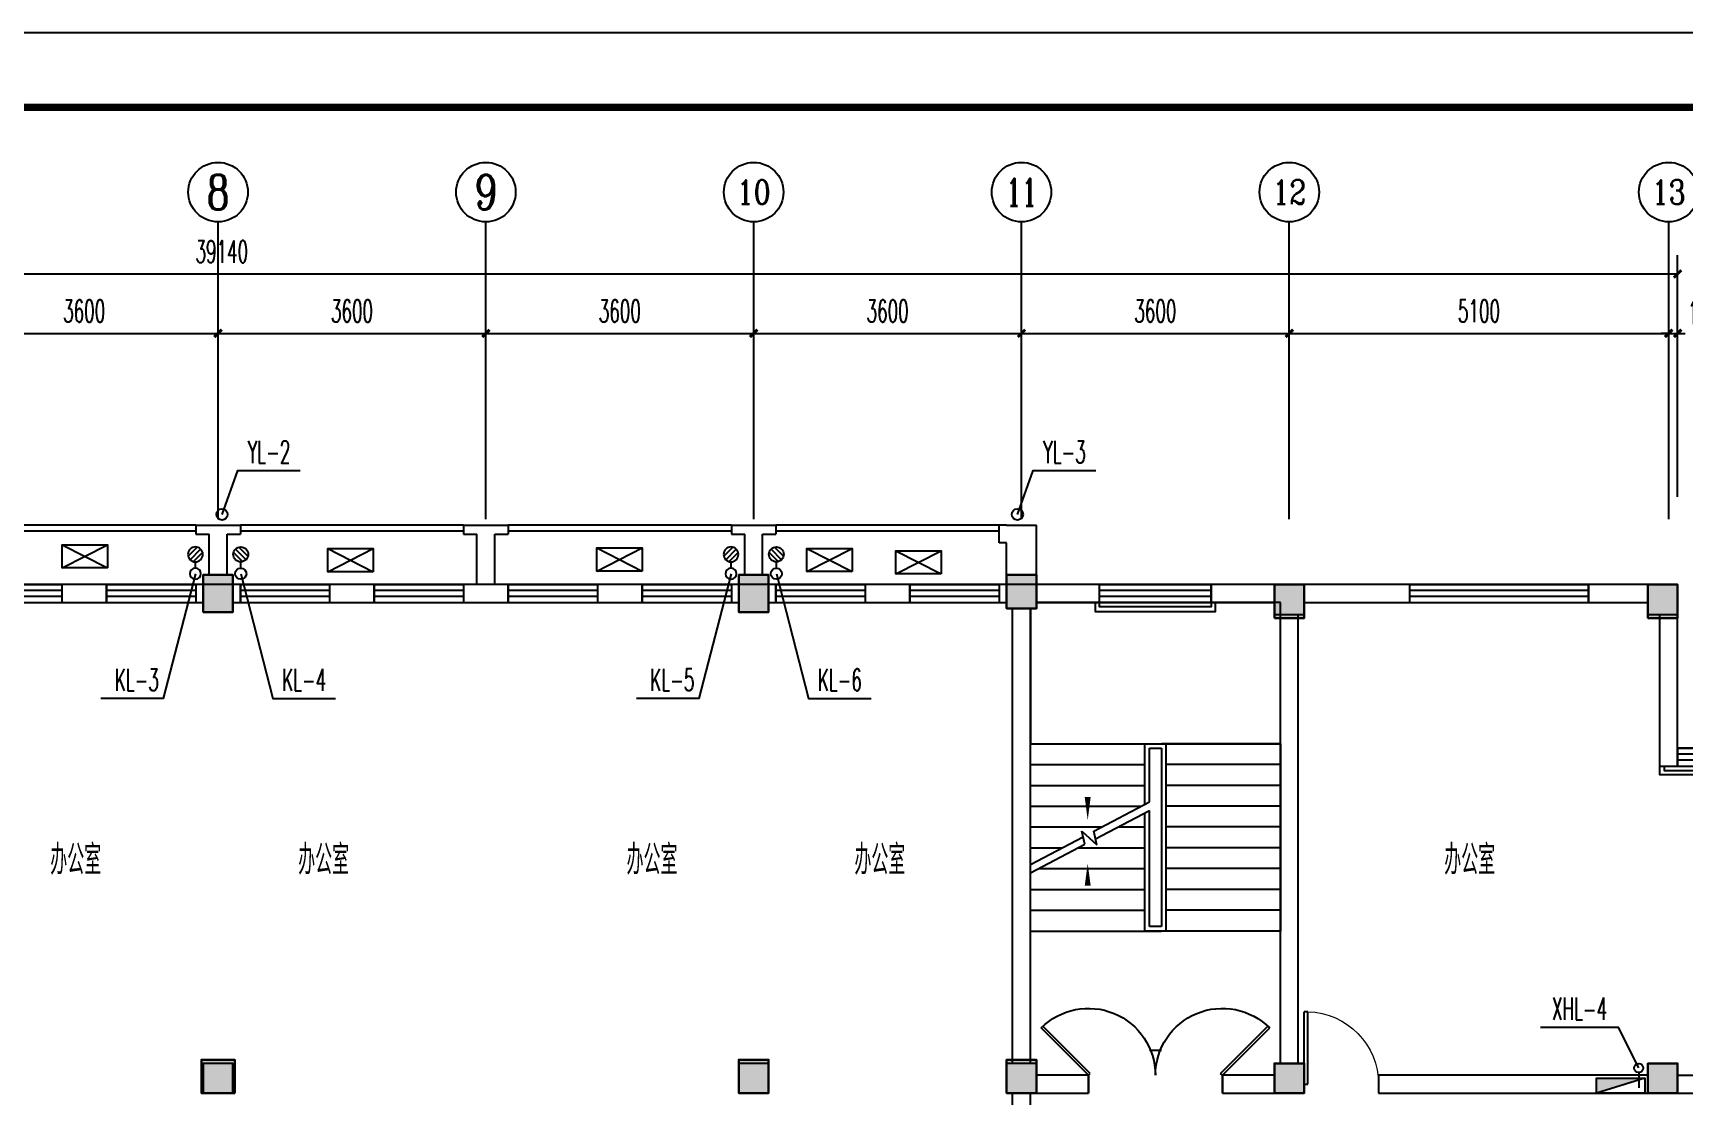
# Model space of a CAD drawing. Header units: inches. Extents: x -1293886 to -986005, y -15154 to 203628.
# Drawn here: x -1207239 to -1185059, y 12560 to 26846 of the extents above; entities that cross this region are included whole.
import ezdxf
from ezdxf.enums import TextEntityAlignment as Align

# ---------------------------------------------------------------- set-up
doc = ezdxf.new("R2010")
doc.units = ezdxf.units.IN
doc.header["$LTSCALE"] = 100
doc.header["$MEASUREMENT"] = 0
doc.linetypes.add('W_P', pattern=[7, 6, -1])
doc.layers.get('0').update_dxf_attribs({"color": 252})
for name, color, linetype in [('AXIS_TEXT', 7, 'Continuous'), ('PUB_HATCH', 8, 'Continuous'), ('TK', 142, 'Continuous'), ('WP_F', 1, 'Continuous'), ('WP_F_LGBH', 4, 'Continuous'), ('WP_F_PJ', 7, 'Continuous'), ('WP_Y', 6, 'W_P'), ('WP_Y_LGBH', 4, 'Continuous'), ('WP_Y_PJ', 7, 'Continuous'), ('WZ', 6, 'Continuous')]:
    doc.layers.add(name, color=color, linetype=linetype)
doc.layers.add('COLU', color=2, linetype='Continuous', lineweight=30)
doc.layers.add('COLU-HATCH', color=7, linetype='Continuous', lineweight=25, true_color=0x5b5b5b)
doc.styles.add('_TCH_AXIS', font='COMPLEX', dxfattribs={"bigfont": 'GBCBIG'})
doc.styles.add('COMPLEX', font='COMPLEX')
doc.styles.add('DIM_FONT', font='bzxw.shx', dxfattribs={"width": 0.55, "bigfont": 'bzhz.shx'})
doc.styles.add('DXF', font='bzxw.shx', dxfattribs={"width": 0.7, "bigfont": 'bzhz.shx'})
doc.styles.add('HZ', font='SIMPLEX.SHX', dxfattribs={"width": 0.55, "bigfont": 'HZTXT.SHX'})
doc.styles.add('HZ2', font='ROMAND.SHX', dxfattribs={"width": 0.7, "bigfont": 'HZTXT.SHX'})
doc.styles.get("Standard").update_dxf_attribs({"font": 'txt.shx', "bigfont": 'bzhz.shx'})
doc.dimstyles.new('DIMN', dxfattribs={"dimtxt": 300, "dimasz": 100, "dimexe": 250, "dimexo": 300, "dimgap": 150, "dimtad": 1, "dimdec": 0, "dimzin": 0, "dimdsep": 46, "dimtxsty": 'DIM_FONT', "dimblk": 'ARCHTICK', "dimcen": 0.09, "dimclrt": 7, "dimazin": 2, "dimtfac": 1, "dimtdec": 0, "dimtix": 1, "dimtmove": 2, "dimatfit": 3, "dimldrblk": 'ARCHTICK', "dimfxl": 0, "dimtolj": 1, "dimtzin": 0, "dimarcsym": 0})

# ---------------------------------------------------------------- blocks, each defined once
blk = doc.blocks.new('A$C54E65C14')
at = {"color": 4, "extrusion": (0, 0, -1)}
for p, q in [((0.002825022209435701, 636.3948287299136), (23.33734880154952, 659.7293525092537)), ((3072.795031157788, 636.3948287299136), (3049.460507378448, 659.7293525092537)), ((636.3989280899987, -0.001274337992072105), (659.7334518693388, 23.33324944134802)), ((2436.398928086739, -0.001274337992072105), (2413.064404307399, 23.33324944134802))]:
    blk.add_line(p, q, dxfattribs=at)
at = {"color": 4}
for p, q in [((636.3989280906972, -0.001274338108487427), (0.002825022442266345, 636.39482873003)), ((659.7334518698044, 23.33324944099877), (23.33734880154952, 659.7293525091372)), ((2413.064404310193, 23.33324944099877), (3049.460507378448, 659.7293525091372)), ((2436.3989280893, -0.001274338108487427), (3072.795031157555, 636.39482873003))]:
    blk.add_line(p, q, dxfattribs=at)
at = {"color": 4, "extrusion": (0, 0, -1)}
for centre, start, end in [((-636.3989280899987, -0.001274337992072105), 45, 180), ((-2436.398928089999, -0.001274337992072105), 0, 135)]:
    blk.add_arc(centre, 900, start, end, dxfattribs=at)
blk = doc.blocks.new('A$C2A737560')
at = {"layer": 'COLU-HATCH', "transparency": 33554687}
for points in [[(19719.99999906588, 25329.99967539613), (19719.99999906588, 25829.99967539613), (19319.99999906588, 25829.99967539613), (19319.99999906588, 25329.99967539613)], [(26919.99999906588, 25329.99967539613), (26919.99999906588, 25829.99967539613), (26519.99999906588, 25829.99967539613), (26519.99999906588, 25329.99967539613)], [(30519.99999906588, 25379.99967539613), (30519.99999906588, 25829.99967539613), (30119.99999906588, 25829.99967539613), (30119.99999906588, 25379.99967539613)], [(33719.99999906588, 25249.99967539613), (34119.99999906588, 25249.99967539613), (34119.99999906588, 25699.99967539613), (33719.99999906588, 25699.99967539613)], [(38739.99999906588, 25249.99967539613), (39139.99999906588, 25249.99967539613), (39139.99999906588, 25699.99967539613), (38739.99999906588, 25699.99967539613)], [(19744.99999906588, 18859.99967539613), (19744.99999906588, 19309.99967539613), (19294.99999906588, 19309.99967539613), (19294.99999906588, 18859.99967539613)], [(26919.99999906588, 18859.99967539613), (26919.99999906588, 19309.99967539613), (26519.99999906588, 19309.99967539613), (26519.99999906588, 18859.99967539613)], [(30519.99999906588, 18859.99967539613), (30519.99999906588, 19309.99967539613), (30119.99999906588, 19309.99967539613), (30119.99999906588, 18859.99967539613)], [(34119.99999906588, 18859.99967539613), (34119.99999906588, 19259.99967539613), (33719.99999906588, 19259.99967539613), (33719.99999906588, 18859.99967539613)], [(39139.99999906588, 18859.99967539613), (39139.99999906588, 19259.99967539613), (38739.99999906588, 19259.99967539613), (38739.99999906588, 18859.99967539613)]]:
    blk.add_hatch(color=256, dxfattribs=at).paths.add_polyline_path(points, flags=0)
at = {"layer": 'COLU'}
for points in [[(19719.99999906588, 25329.99967539613), (19719.99999906588, 25829.99967539613), (19319.99999906588, 25829.99967539613), (19319.99999906588, 25329.99967539613)], [(26919.99999906588, 25329.99967539613), (26919.99999906588, 25829.99967539613), (26519.99999906588, 25829.99967539613), (26519.99999906588, 25329.99967539613)], [(30519.99999906588, 25379.99967539613), (30519.99999906588, 25829.99967539613), (30119.99999906588, 25829.99967539613), (30119.99999906588, 25379.99967539613)], [(33719.99999906588, 25249.99967539613), (34119.99999906588, 25249.99967539613), (34119.99999906588, 25699.99967539613), (33719.99999906588, 25699.99967539613)], [(38739.99999906588, 25249.99967539613), (39139.99999906588, 25249.99967539613), (39139.99999906588, 25699.99967539613), (38739.99999906588, 25699.99967539613)], [(19744.99999906588, 18859.99967539613), (19744.99999906588, 19309.99967539613), (19294.99999906588, 19309.99967539613), (19294.99999906588, 18859.99967539613)], [(26919.99999906588, 18859.99967539613), (26919.99999906588, 19309.99967539613), (26519.99999906588, 19309.99967539613), (26519.99999906588, 18859.99967539613)], [(30519.99999906588, 18859.99967539613), (30519.99999906588, 19309.99967539613), (30119.99999906588, 19309.99967539613), (30119.99999906588, 18859.99967539613)], [(34119.99999906588, 18859.99967539613), (34119.99999906588, 19259.99967539613), (33719.99999906588, 19259.99967539613), (33719.99999906588, 18859.99967539613)], [(39139.99999906588, 18859.99967539613), (39139.99999906588, 19259.99967539613), (38739.99999906588, 19259.99967539613), (38739.99999906588, 18859.99967539613)]]:
    blk.add_lwpolyline(points, close=True, dxfattribs=at)
blk = doc.blocks.new('_ArchTick')
at = {"color": 0, "linetype": 'ByBlock', "const_width": 0.4}
blk.add_lwpolyline([(-0.5, -0.5), (0.5, 0.5)], dxfattribs=at)
blk = doc.blocks.new('*D362')
at = {"color": 0, "lineweight": -2}
for p, q in [((-1208351.164451387, 20605.97491348762), (-1208351.164451387, 23055.97491348762)), ((-1204751.164451387, 20605.97491348762), (-1204751.164451387, 23055.97491348762)), ((-1208351.164451387, 22805.97491348762), (-1204751.164451387, 22805.97491348762))]:
    blk.add_line(p, q, dxfattribs=at)
at = {"layer": 'Defpoints', "color": 0}
for p in [(-1204751.164451387, 22805.97491348762), (-1208351.164451387, 20305.97491348762), (-1204751.164451387, 20305.97491348762)]:
    blk.add_point(p, dxfattribs=at)
at = {"color": 0, "lineweight": -2, "xscale": 100, "yscale": 100, "zscale": 100, "rotation": 180}
blk.add_blockref('_ArchTick', (-1208351.164451387, 22805.97491348762), dxfattribs=at)
at = {"color": 0, "lineweight": -2, "xscale": 100, "yscale": 100, "zscale": 100}
blk.add_blockref('_ArchTick', (-1204751.164451387, 22805.97491348762), dxfattribs=at)
at = {"color": 7, "insert": (-1206551.164451387, 23105.97491348762), "char_height": 300, "attachment_point": 5, "style": 'HZ'}
blk.add_mtext('\\A1;3600', dxfattribs=at)
blk = doc.blocks.new('*D363')
at = {"color": 0, "lineweight": -2}
for p, q in [((-1204751.164451387, 20605.97491348762), (-1204751.164451387, 23055.97491348762)), ((-1201151.164451387, 20605.97491348762), (-1201151.164451387, 23055.97491348762)), ((-1204751.164451387, 22805.97491348762), (-1201151.164451387, 22805.97491348762))]:
    blk.add_line(p, q, dxfattribs=at)
at = {"layer": 'Defpoints', "color": 0}
for p in [(-1201151.164451387, 22805.97491348762), (-1204751.164451387, 20305.97491348762), (-1201151.164451387, 20305.97491348762)]:
    blk.add_point(p, dxfattribs=at)
at = {"color": 0, "lineweight": -2, "xscale": 100, "yscale": 100, "zscale": 100, "rotation": 180}
blk.add_blockref('_ArchTick', (-1204751.164451387, 22805.97491348762), dxfattribs=at)
at = {"color": 0, "lineweight": -2, "xscale": 100, "yscale": 100, "zscale": 100}
blk.add_blockref('_ArchTick', (-1201151.164451387, 22805.97491348762), dxfattribs=at)
at = {"color": 7, "insert": (-1202951.164451387, 23105.97491348762), "char_height": 300, "attachment_point": 5, "style": 'HZ'}
blk.add_mtext('\\A1;3600', dxfattribs=at)
blk = doc.blocks.new('*D364')
at = {"color": 0, "lineweight": -2}
for p, q in [((-1201151.164451387, 20605.97491348762), (-1201151.164451387, 23055.97491348762)), ((-1197551.164451387, 20605.97491348762), (-1197551.164451387, 23055.97491348762)), ((-1201151.164451387, 22805.97491348762), (-1197551.164451387, 22805.97491348762))]:
    blk.add_line(p, q, dxfattribs=at)
at = {"layer": 'Defpoints', "color": 0}
for p in [(-1197551.164451387, 22805.97491348762), (-1201151.164451387, 20305.97491348762), (-1197551.164451387, 20305.97491348762)]:
    blk.add_point(p, dxfattribs=at)
at = {"color": 0, "lineweight": -2, "xscale": 100, "yscale": 100, "zscale": 100, "rotation": 180}
blk.add_blockref('_ArchTick', (-1201151.164451387, 22805.97491348762), dxfattribs=at)
at = {"color": 0, "lineweight": -2, "xscale": 100, "yscale": 100, "zscale": 100}
blk.add_blockref('_ArchTick', (-1197551.164451387, 22805.97491348762), dxfattribs=at)
at = {"color": 7, "insert": (-1199351.164451387, 23105.97491348762), "char_height": 300, "attachment_point": 5, "style": 'HZ'}
blk.add_mtext('\\A1;3600', dxfattribs=at)
blk = doc.blocks.new('*D365')
at = {"color": 0, "lineweight": -2}
for p, q in [((-1197551.164451387, 20605.97491348762), (-1197551.164451387, 23055.97491348762)), ((-1193951.164451387, 20605.97491348762), (-1193951.164451387, 23055.97491348762)), ((-1197551.164451387, 22805.97491348762), (-1193951.164451387, 22805.97491348762))]:
    blk.add_line(p, q, dxfattribs=at)
at = {"layer": 'Defpoints', "color": 0}
for p in [(-1193951.164451387, 22805.97491348762), (-1197551.164451387, 20305.97491348762), (-1193951.164451387, 20305.97491348762)]:
    blk.add_point(p, dxfattribs=at)
at = {"color": 0, "lineweight": -2, "xscale": 100, "yscale": 100, "zscale": 100, "rotation": 180}
blk.add_blockref('_ArchTick', (-1197551.164451387, 22805.97491348762), dxfattribs=at)
at = {"color": 0, "lineweight": -2, "xscale": 100, "yscale": 100, "zscale": 100}
blk.add_blockref('_ArchTick', (-1193951.164451387, 22805.97491348762), dxfattribs=at)
at = {"color": 7, "insert": (-1195751.164451387, 23105.97491348762), "char_height": 300, "attachment_point": 5, "style": 'HZ'}
blk.add_mtext('\\A1;3600', dxfattribs=at)
blk = doc.blocks.new('*D366')
at = {"color": 0, "lineweight": -2}
for p, q in [((-1193951.164451387, 20605.97491348762), (-1193951.164451387, 23055.97491348762)), ((-1190351.164451387, 20605.97491348762), (-1190351.164451387, 23055.97491348762)), ((-1193951.164451387, 22805.97491348762), (-1190351.164451387, 22805.97491348762))]:
    blk.add_line(p, q, dxfattribs=at)
at = {"layer": 'Defpoints', "color": 0}
for p in [(-1190351.164451387, 22805.97491348762), (-1193951.164451387, 20305.97491348762), (-1190351.164451387, 20305.97491348762)]:
    blk.add_point(p, dxfattribs=at)
at = {"color": 0, "lineweight": -2, "xscale": 100, "yscale": 100, "zscale": 100, "rotation": 180}
blk.add_blockref('_ArchTick', (-1193951.164451387, 22805.97491348762), dxfattribs=at)
at = {"color": 0, "lineweight": -2, "xscale": 100, "yscale": 100, "zscale": 100}
blk.add_blockref('_ArchTick', (-1190351.164451387, 22805.97491348762), dxfattribs=at)
at = {"color": 7, "insert": (-1192151.164451387, 23105.97491348762), "char_height": 300, "attachment_point": 5, "style": 'HZ'}
blk.add_mtext('\\A1;3600', dxfattribs=at)
blk = doc.blocks.new('*D367')
at = {"color": 0, "lineweight": -2}
for p, q in [((-1190351.164451387, 20605.97491348762), (-1190351.164451387, 23055.97491348762)), ((-1185251.164451387, 20605.97491348762), (-1185251.164451387, 23055.97491348762)), ((-1190351.164451387, 22805.97491348762), (-1185251.164451387, 22805.97491348762))]:
    blk.add_line(p, q, dxfattribs=at)
at = {"layer": 'Defpoints', "color": 0}
for p in [(-1185251.164451387, 22805.97491348762), (-1190351.164451387, 20305.97491348762), (-1185251.164451387, 20305.97491348762)]:
    blk.add_point(p, dxfattribs=at)
at = {"color": 0, "lineweight": -2, "xscale": 100, "yscale": 100, "zscale": 100, "rotation": 180}
blk.add_blockref('_ArchTick', (-1190351.164451387, 22805.97491348762), dxfattribs=at)
at = {"color": 0, "lineweight": -2, "xscale": 100, "yscale": 100, "zscale": 100}
blk.add_blockref('_ArchTick', (-1185251.164451387, 22805.97491348762), dxfattribs=at)
at = {"color": 7, "insert": (-1187801.164451387, 23105.97491348762), "char_height": 300, "attachment_point": 5, "style": 'HZ'}
blk.add_mtext('\\A1;5100', dxfattribs=at)
blk = doc.blocks.new('*D368')
at = {"color": 0, "lineweight": -2}
for p, q in [((-1185251.164451387, 20605.97491348762), (-1185251.164451387, 23055.97491348762)), ((-1185131.164451387, 20605.97491348762), (-1185131.164451387, 23055.97491348762)), ((-1185251.164451387, 22805.97491348762), (-1185351.164451387, 22805.97491348762)), ((-1185251.164451387, 22805.97491348762), (-1185131.164451387, 22805.97491348762)), ((-1185131.164451387, 22805.97491348762), (-1185031.164451387, 22805.97491348762))]:
    blk.add_line(p, q, dxfattribs=at)
at = {"layer": 'Defpoints', "color": 0}
for p in [(-1185131.164451387, 22805.97491348762), (-1185251.164451387, 20305.97491348762), (-1185131.164451387, 20305.97491348762)]:
    blk.add_point(p, dxfattribs=at)
at = {"color": 0, "lineweight": -2, "xscale": 100, "yscale": 100, "zscale": 100}
blk.add_blockref('_ArchTick', (-1185251.164451387, 22805.97491348762), dxfattribs=at)
at = {"color": 0, "lineweight": -2, "xscale": 100, "yscale": 100, "zscale": 100, "rotation": 180}
blk.add_blockref('_ArchTick', (-1185131.164451387, 22805.97491348762), dxfattribs=at)
at = {"color": 7, "insert": (-1184781.164451387, 23080.97491348762), "char_height": 300, "attachment_point": 5, "style": 'HZ'}
blk.add_mtext('\\A1;120', dxfattribs=at)
blk = doc.blocks.new('*D369')
at = {"color": 0, "lineweight": -2}
for p, q in [((-1224271.164451387, 20605.97491348762), (-1224271.164451387, 23855.97491348762)), ((-1185131.164451387, 20605.97491348762), (-1185131.164451387, 23855.97491348762)), ((-1224271.164451387, 23605.97491348762), (-1185131.164451387, 23605.97491348762))]:
    blk.add_line(p, q, dxfattribs=at)
at = {"layer": 'Defpoints', "color": 0}
for p in [(-1185131.164451387, 23605.97491348762), (-1224271.164451387, 20305.97491348762), (-1185131.164451387, 20305.97491348762)]:
    blk.add_point(p, dxfattribs=at)
at = {"color": 0, "lineweight": -2, "xscale": 100, "yscale": 100, "zscale": 100, "rotation": 180}
blk.add_blockref('_ArchTick', (-1224271.164451387, 23605.97491348762), dxfattribs=at)
at = {"color": 0, "lineweight": -2, "xscale": 100, "yscale": 100, "zscale": 100}
blk.add_blockref('_ArchTick', (-1185131.164451387, 23605.97491348762), dxfattribs=at)
at = {"color": 7, "insert": (-1204701.164451387, 23905.97491348762), "char_height": 300, "attachment_point": 5, "style": 'HZ'}
blk.add_mtext('\\A1;39140', dxfattribs=at)
blk = doc.blocks.new('_AXISO')
blk.add_circle((0, 0), 0.5)
at = {"layer": 'AXIS_TEXT', "style": 'COMPLEX', "width": 1.041666666666666}
blk.add_attdef('A', text='', height=0.56, dxfattribs=at).set_placement((-0.25, -0.28), (0.25, -0.28), align=Align.FIT)
blk = doc.blocks.new('$TCHSYS$WIN2D')
for p, q in [((-0.5, 0.5), (0.5, 0.5)), ((-0.5, 0.5), (-0.4999999999999999, -0.5)), ((0.5, 0.5), (0.4999999999999998, -0.5)), ((0.5, 0.1666666666666666), (-0.5, 0.1666666666666666)), ((0.5, -0.1666666666666667), (-0.5, -0.1666666666666667)), ((-0.4999999999999999, -0.5), (0.5, -0.5))]:
    blk.add_line(p, q)
blk = doc.blocks.new('_FZH')
blk.add_lwpolyline([(-0.5, -0.5), (0.5, -0.5), (0.5, 0.5), (-0.5, 0.5)], close=True)
at = {"layer": 'PUB_HATCH'}
blk.add_solid([(-0.5, -0.5), (0.5, -0.5), (-0.5, 0.5), (0.5, 0.5)], dxfattribs=at)
blk = doc.blocks.new('$DorLib2D$00000001')
for p, q in [((0.45, 0.975), (0.5000000000000002, 0.975)), ((0.45, 0), (0.45, 0.975)), ((0.5, 0), (0.5, 0.975)), ((0.5, 0), (0.45, 0))]:
    blk.add_line(p, q)
at = {"lineweight": 13}
blk.add_arc((0.475, 0), 0.975, 91.46928358135379, 180, dxfattribs=at)
blk = doc.blocks.new('$PS001_0')
for p, q in [((-0.4847308370554231, -0.1226214320889767), (0.1226214320890051, 0.4847308370553947)), ((-0.3535533905932766, -0.3535533905932766), (0.3535533905932766, 0.3535533905932766)), ((-0.1181456143023354, -0.4858411405193124), (0.4858411405193408, 0.118145614302307))]:
    blk.add_line(p, q)
blk.add_circle((0, 0), 0.5)
at = {"style": 'HZ', "width": 0.7, "flags": 1}
for tag, p in [('UNIT', (0, 0)), ('WHAT', (0, -0.0033333333333303)), ('SPEC', (0, -0.0016666666666652))]:
    blk.add_attdef(tag, p, '', height=0.001, dxfattribs=at)
blk = doc.blocks.new('$LIGUAN')
at = {"color": 0, "linetype": 'Continuous'}
blk.add_circle((0, 0), 0.5, dxfattribs=at)
at = {"color": 0, "flags": 1}
for tag, p in [('THICK', (0, 0)), ('BG_T', (0, -0.0001666666666722)), ('BG_D', (0, -0.0003333333333444))]:
    blk.add_attdef(tag, p, '', height=0.0001, dxfattribs=at)
blk = doc.blocks.new('$QC001_5')
blk.add_line((-325, 200), (325, 0))
blk.add_lwpolyline([(325, 0), (325, 200), (-325, 200), (-325, 0)], close=True)
blk.add_solid([(-325, 200), (325, 200), (-325, 200), (325, 0)])
at = {"flags": 1}
for tag, p in [('UNIT', (0, 0)), ('SPEC', (0, -0.0016666666666652)), ('WHAT', (0, -0.0033333333333303))]:
    blk.add_attdef(tag, p, '', height=0.001, dxfattribs=at)

msp = doc.modelspace()

# ---------------------------------------------------------------- linework, layer by layer
for p, q in [((-1204751.164451387, 20305.97491348762), (-1204751.164451387, 24305.97491348762)), ((-1201151.164451387, 20305.97491348762), (-1201151.164451387, 24305.97491348762)), ((-1197551.164451387, 20305.97491348762), (-1197551.164451387, 24305.97491348762)), ((-1193951.164451387, 20305.97491348762), (-1193951.164451387, 24305.97491348762)), ((-1190351.164451387, 20305.97491348762), (-1190351.164451387, 24305.97491348762)), ((-1185251.164451387, 20305.97491348762), (-1185251.164451387, 24305.97491348762)), ((-1205051.164451386, 20225.96514786273), (-1208051.262107636, 20225.96514786273)), ((-1205051.164451386, 20225.99444473773), (-1204751.164451387, 20225.99444473785)), ((-1205051.164451386, 20225.99444473773), (-1205051.164451386, 20105.99444473773)), ((-1204751.164451387, 20225.99444473785), (-1204451.310935761, 20225.99444473785)), ((-1204451.310935761, 20225.99444473785), (-1204451.310935761, 20105.99444473785)), ((-1201451.066795136, 20225.96514786273), (-1204451.213279511, 20225.96514786273)), ((-1201451.164451386, 20225.99444473773), (-1201151.164451387, 20225.99444473785)), ((-1201451.164451386, 20225.99444473773), (-1201451.164451386, 20105.99444473773)), ((-1201151.164451387, 20225.99444473785), (-1200851.310935761, 20225.99444473785)), ((-1200851.310935761, 20225.99444473785), (-1200851.310935761, 20105.99444473785)), ((-1197851.164451386, 20225.96514786273), (-1200851.310935761, 20225.96514786273)), ((-1197851.164451386, 20225.99444473773), (-1197551.164451387, 20225.99444473785)), ((-1197851.164451386, 20225.99444473773), (-1197851.164451386, 20105.99444473773)), ((-1197551.164451387, 20225.99444473785), (-1197251.310935761, 20225.99444473785)), ((-1197251.310935761, 20225.99444473785), (-1197251.310935761, 20105.99444473785)), ((-1194251.164451386, 20225.96514786273), (-1197251.310935761, 20225.96514786273)), ((-1194151.164451136, 20225.96514773689), (-1194251.164451386, 20225.96514786285)), ((-1194251.164451386, 19985.96514786285), (-1194251.164451386, 20225.96514786285)), ((-1194151.164451136, 20225.96514773689), (-1194151.164451389, 20225.96514786239)), ((-1194151.164451389, 20225.96514786239), (-1193751.164451389, 20225.96514786308)), ((-1193751.164451389, 20105.96514786308), (-1193751.164451389, 20225.96514786308)), ((-1205051.164451386, 20145.98467911273), (-1208051.262107636, 20145.98467911273)), ((-1206847.307029511, 19650.23272598773), (-1206237.980857636, 19963.12335098773)), ((-1206847.307029511, 19963.12335098773), (-1206237.980857636, 19650.23272598773)), ((-1205051.164451386, 20105.99444473773), (-1204871.164451445, 20105.99444477999)), ((-1204871.164451518, 19555.97491354408), (-1204871.164451445, 20105.99444477999)), ((-1204631.164451362, 19555.97491354408), (-1204631.1644513, 20105.9944449091)), ((-1204631.1644513, 20105.9944449091), (-1204451.310935761, 20105.99444473785)), ((-1201451.066795136, 20145.98467911273), (-1204451.213279511, 20145.98467911273)), ((-1201451.164451386, 20105.99444473773), (-1201271.164451421, 20105.99444478139)), ((-1201271.164451421, 19425.97491347621), (-1201271.164451421, 20105.99444478139)), ((-1201031.164451421, 19425.97491347621), (-1201031.164451421, 20105.99444450199)), ((-1201031.164451421, 20105.99444450199), (-1200851.310935761, 20105.99444473785)), ((-1197851.164451386, 20145.98467911273), (-1200851.310935761, 20145.98467911273)), ((-1197851.164451386, 20105.99444473773), (-1197671.164451302, 20105.99444478279)), ((-1197671.164451211, 19555.97491323896), (-1197671.164451302, 20105.99444478279)), ((-1197431.164451384, 19555.97491323884), (-1197431.164451448, 20105.9944449091)), ((-1197431.164451448, 20105.9944449091), (-1197251.310935761, 20105.99444473785)), ((-1194251.164451386, 20145.98467911273), (-1197251.310935761, 20145.98467911273)), ((-1194151.164451268, 19985.96514773549), (-1194251.164451386, 19985.96514786285)), ((-1194151.164451322, 19555.97491354396), (-1194151.164451268, 19985.96514773549)), ((-1193751.164451295, 19555.97491354408), (-1193751.164451389, 20105.96514786308)), ((-1203274.797263886, 19597.35186661273), (-1202665.519920136, 19910.24249161273)), ((-1203274.797263886, 19910.24249161273), (-1202665.519920136, 19597.35186661273)), ((-1199661.613670136, 19608.09405411273), (-1199052.385154511, 19920.98467911273)), ((-1199661.613670136, 19920.98467911273), (-1199052.385154511, 19608.09405411273)), ((-1196838.324646537, 19600.72100723773), (-1196229.096130912, 19913.61163223773)), ((-1196838.324646537, 19913.61163223773), (-1196229.096130912, 19600.72100723773)), ((-1195639.887146537, 19569.86163223773), (-1195030.560974662, 19882.75225723773)), ((-1195639.887146537, 19882.75225723773), (-1195030.560974662, 19569.86163223773)), ((-1206251.213279513, 19425.97491351917), (-1206851.262107638, 19425.97491351917)), ((-1206851.262107638, 19425.97491351917), (-1206851.262107638, 19185.9749135102)), ((-1206251.213279513, 19185.9749135102), (-1206251.213279513, 19425.97491351917)), ((-1204951.164451286, 19425.97491350601), (-1205051.213279513, 19425.97491351917)), ((-1205051.213279513, 19425.97491351917), (-1205051.213279513, 19185.9749135102)), ((-1204451.262107638, 19425.97491348215), (-1204551.164451216, 19425.97491289378)), ((-1204451.262107638, 19185.97491347621), (-1204451.262107638, 19425.97491348215)), ((-1202651.213279513, 19425.97491348215), (-1203251.262107638, 19425.97491348215)), ((-1203251.262107638, 19425.97491348215), (-1203251.262107638, 19185.97491347621)), ((-1202651.213279513, 19185.97491347621), (-1202651.213279513, 19425.97491348215)), ((-1201271.164451421, 19425.97491347621), (-1201451.213279513, 19425.97491348215)), ((-1201451.213279513, 19425.97491348215), (-1201451.213279513, 19185.97491347621)), ((-1200851.262107638, 19425.97491346981), (-1201031.164451421, 19425.97491347621)), ((-1200851.262107638, 19185.97491347621), (-1200851.262107638, 19425.97491346981)), ((-1199051.213279513, 19425.97491346981), (-1199651.262107638, 19425.97491346981)), ((-1199651.262107638, 19425.97491346981), (-1199651.262107638, 19185.97491347621)), ((-1199051.213279513, 19185.97491347621), (-1199051.213279513, 19425.97491346981)), ((-1197751.164451196, 19425.97491383104), (-1197851.213279513, 19425.97491346981)), ((-1197851.213279513, 19425.97491346981), (-1197851.213279513, 19185.97491347621)), ((-1197251.262107638, 19425.97491349961), (-1197351.164451354, 19425.97491322196)), ((-1197251.262107638, 19185.97491348878), (-1197251.262107638, 19425.97491349961)), ((-1195451.213279513, 19425.97491349961), (-1196051.262107638, 19425.97491349961)), ((-1196051.262107638, 19425.97491349961), (-1196051.262107638, 19185.97491349658)), ((-1195451.213279513, 19185.97491350042), (-1195451.213279513, 19425.97491349961)), ((-1194151.164451266, 19425.9749135102), (-1194251.213279513, 19425.97491349961)), ((-1194251.213279513, 19425.97491349961), (-1194251.213279513, 19185.97491350822)), ((-1192901.164451388, 19425.97491346864), (-1193751.164451423, 19425.97491347633)), ((-1192901.164451388, 19185.97491348017), (-1192901.164451388, 19425.97491346864)), ((-1190551.164451286, 19425.9749135059), (-1191401.164451388, 19425.97491347365)), ((-1191401.164451388, 19425.97491347365), (-1191401.164451388, 19185.97491348017)), ((-1188731.096092013, 19425.97491347796), (-1190151.164451286, 19425.97491346655)), ((-1188731.096092013, 19185.97491348133), (-1188731.096092013, 19425.97491347796)), ((-1185531.164451592, 19425.97491350019), (-1186331.096092013, 19425.97491347633)), ((-1186331.096092013, 19425.97491347633), (-1186331.096092013, 19185.97491348133)), ((-1206851.262107638, 19185.9749135102), (-1206251.213279513, 19185.9749135102)), ((-1205051.213279513, 19185.9749135102), (-1204951.164451335, 19185.97491359914)), ((-1204551.164451174, 19185.97491339216), (-1204451.262107638, 19185.97491347621)), ((-1203251.262107638, 19185.97491347621), (-1202651.213279513, 19185.97491347621)), ((-1201451.213279513, 19185.97491347621), (-1201151.164451387, 19185.97491348762)), ((-1201151.164451387, 19185.97491348762), (-1200851.262107638, 19185.97491347621)), ((-1199651.262107638, 19185.97491347621), (-1199051.213279513, 19185.97491347621)), ((-1197851.213279513, 19185.97491347621), (-1197751.164451236, 19185.97491349437)), ((-1197351.164451414, 19185.97491378203), (-1197251.262107638, 19185.97491348878)), ((-1196051.262107638, 19185.97491349658), (-1195451.213279513, 19185.97491350042)), ((-1194251.213279513, 19185.97491350822), (-1194151.164451432, 19185.97491405153)), ((-1194071.164451388, 12985.97491354408), (-1194071.164451397, 19105.974913096)), ((-1193831.164451383, 12985.97491354408), (-1193831.164451397, 19105.974913096)), ((-1193831.164451399, 19105.974913096), (-1193831.164451387, 17285.9749134875)), ((-1193751.164451321, 19185.97491347668), (-1192901.164451388, 19185.97491348017)), ((-1190471.164451387, 19185.9749134875), (-1193751.164451321, 19185.97491350776)), ((-1191401.164451388, 19185.97491348017), (-1190551.164451287, 19185.97491343244)), ((-1190471.164451387, 17285.9749134875), (-1190471.164451387, 19185.9749134875)), ((-1190151.164451287, 19185.97491350566), (-1188731.096092013, 19185.97491348133)), ((-1186331.096092013, 19185.97491348133), (-1185531.164451592, 19185.97491342766)), ((-1190471.164451369, 12985.97491354408), (-1190471.16445138, 19025.97491354408)), ((-1190231.164451364, 12985.97491354408), (-1190231.164451386, 19025.97491354408)), ((-1185371.164451383, 16985.99444479408), (-1185371.16445138, 19025.97491323896)), ((-1185131.164451383, 17225.99444479408), (-1185131.164451429, 19025.97491323896)), ((-1193831.164451388, 15662.55243029393), (-1193831.164451387, 17285.9749134875)), ((-1193831.164451387, 17285.9749134875), (-1192291.164449941, 17285.97491346771)), ((-1193831.164451387, 17285.9749134875), (-1192291.164449981, 17285.97491350776)), ((-1192291.164451437, 16470.84280706354), (-1192291.164451413, 17285.97491326666)), ((-1192291.164451413, 17285.97491326666), (-1192011.164451413, 17285.97491326666)), ((-1192291.164449941, 17285.97491346771), (-1192231.164451387, 17285.9749134875)), ((-1192291.164449981, 17285.97491350776), (-1192011.164451568, 17285.97491347342)), ((-1192231.164451391, 16502.33463995747), (-1192231.164451391, 17225.97491552186)), ((-1192231.164451388, 16502.33463995898), (-1192231.164451363, 17225.9749138215)), ((-1192231.164451363, 17225.9749138215), (-1192071.164451363, 17225.9749138215)), ((-1192011.164451497, 17285.97491354408), (-1192071.164451387, 17285.9749134875)), ((-1192071.164451387, 17225.97491354408), (-1192071.164451388, 14825.97491354408)), ((-1192071.164451363, 17225.9749138215), (-1192071.164451363, 14825.9749138215)), ((-1190471.164451387, 17285.9749134875), (-1192011.164451497, 17285.97491354408)), ((-1192011.164451413, 17285.97491326666), (-1192011.164451413, 14765.97491326666)), ((-1192011.164451568, 17285.97491347342), (-1190471.164451387, 17285.9749134875)), ((-1190471.164451387, 17285.9749134875), (-1190471.164451387, 14765.9749134875)), ((-1185131.164451388, 16985.99444477615), (-1185131.164451388, 17225.99444477813)), ((-1193831.164451387, 17005.9749134875), (-1192291.164451437, 17005.97491346771)), ((-1190471.164451387, 17005.9749134875), (-1192011.164451388, 17005.97491346771)), ((-1185371.164451383, 16985.99444479408), (-1185131.164451388, 16985.99444477615)), ((-1193831.164451387, 16725.9749134875), (-1192291.164451437, 16725.97491346771)), ((-1190471.164451387, 16725.9749134875), (-1192011.164451388, 16725.97491346771)), ((-1193831.164451387, 16445.9749134875), (-1192338.544152103, 16445.97491348354)), ((-1192980.662592222, 16108.95013696206), (-1192231.164451388, 16502.33464008634)), ((-1190471.164451387, 16445.9749134875), (-1192011.164451388, 16445.97491354408)), ((-1192957.914145283, 16007.95273169765), (-1192231.164451388, 16389.39739663847)), ((-1192291.164451413, 14765.97491326666), (-1192291.164451437, 16357.90556382138)), ((-1192231.164451388, 14825.97491354408), (-1192231.164451391, 16389.39739671239)), ((-1192231.164451363, 14825.9749138215), (-1192231.164451388, 16389.3973967139)), ((-1193831.164451387, 16165.9749134875), (-1192872.015800752, 16165.97491348156)), ((-1193831.164451388, 15662.55243029253), (-1193122.085033304, 16034.72260565794)), ((-1193099.336586367, 15933.72520040144), (-1193138.54388777, 16107.79579494341)), ((-1193138.54388777, 16107.79579494341), (-1192939.624396884, 15926.75083162478)), ((-1192939.624396884, 15926.75083162478), (-1192980.662592222, 16108.95013696206)), ((-1192656.841453124, 16165.97491347854), (-1192291.164451437, 16165.97491346771)), ((-1190471.164451387, 16165.9749134875), (-1192011.164451388, 16165.97491346771)), ((-1193831.164451388, 15549.61518694536), (-1193099.336586367, 15933.72520040144)), ((-1193831.164451387, 15885.9749134875), (-1193405.487449709, 15885.97491347947)), ((-1193190.313101654, 15885.97491347668), (-1192291.164451437, 15885.97491346771)), ((-1190471.164451387, 15885.9749134875), (-1192011.164451388, 15885.97491346771)), ((-1193831.164451387, 14765.9749134875), (-1193831.164451388, 15549.61518691335)), ((-1193723.784750476, 15605.97491347458), (-1192291.164451437, 15605.97491346771)), ((-1190471.164451387, 15605.9749134875), (-1192011.164451388, 15605.97491354408)), ((-1193831.164451387, 15325.9749134875), (-1192291.164451437, 15325.97491346771)), ((-1190471.164451387, 15325.9749134875), (-1192011.164451388, 15325.97491346771)), ((-1193831.164451387, 15045.9749134875), (-1192291.164451437, 15045.97491346771)), ((-1190471.164451387, 15045.9749134875), (-1192011.164451388, 15045.97491346771)), ((-1193831.164451387, 14765.9749134875), (-1192291.164450849, 14765.97491346771)), ((-1192291.164450849, 14765.97491346771), (-1192231.164451387, 14765.9749134875)), ((-1192011.164451413, 14765.97491326666), (-1192291.164451413, 14765.97491326666)), ((-1192071.164451363, 14825.9749138215), (-1192231.164451363, 14825.9749138215)), ((-1192231.164451387, 14765.9749134875), (-1192071.164451387, 14765.9749134875)), ((-1192011.164451328, 14765.97491354408), (-1192071.164451387, 14765.9749134875)), ((-1190471.164451387, 14765.9749134875), (-1192011.164451328, 14765.97491354408)), ((-1192231.164451387, 13165.9749134875), (-1192071.164451387, 13165.9749134875)), ((-1193051.164451388, 12825.97491347004), (-1193751.164451592, 12825.97491352196)), ((-1193051.164451388, 12585.97491347493), (-1193051.164451388, 12825.97491347004)), ((-1193051.164451387, 12825.97491348762), (-1193051.164451387, 12585.97491348762)), ((-1190551.164451287, 12825.97491342895), (-1191251.164451388, 12825.97491347004)), ((-1191251.164451388, 12825.97491347004), (-1191251.164451388, 12585.97491348075)), ((-1191251.164451387, 12585.97491348762), (-1191251.164451387, 12825.97491348762)), ((-1185531.164451286, 12825.97491348133), (-1189151.164451388, 12825.9749134946)), ((-1189151.164451388, 12825.9749134946), (-1189151.164451388, 12585.97491348331)), ((-1185131.164451287, 12825.97491358855), (-1184371.164451391, 12825.97491354408)), ((-1194071.164451357, 10525.97491348506), (-1194071.164451399, 12585.97491354408)), ((-1193831.164451357, 10285.97491348506), (-1193831.164451357, 12585.97491347621)), ((-1193751.164451592, 12585.97491361614), (-1193051.164451388, 12585.97491347493)), ((-1191251.164451388, 12585.97491348075), (-1190551.164451286, 12585.9749134485)), ((-1189151.164451388, 12585.97491348331), (-1185531.164451286, 12585.97491349472)), ((-1185131.164451287, 12585.97491357307), (-1184371.16445137, 12585.97491354408))]:
    msp.add_line(p, q)
for points in [[(-1206237.980857636, 19650.23272598773), (-1206847.307029511, 19650.23272598773), (-1206847.307029511, 19963.12335098773), (-1206237.980857636, 19963.12335098773), (-1206237.980857636, 19650.23272598773)], [(-1202665.519920136, 19597.35186661273), (-1203274.797263886, 19597.35186661273), (-1203274.797263886, 19910.24249161273), (-1202665.519920136, 19910.24249161273), (-1202665.519920136, 19597.35186661273)], [(-1199052.385154511, 19608.09405411273), (-1199661.613670136, 19608.09405411273), (-1199661.613670136, 19920.98467911273), (-1199052.385154511, 19920.98467911273), (-1199052.385154511, 19608.09405411273)], [(-1196229.096130912, 19600.72100723773), (-1196838.324646537, 19600.72100723773), (-1196838.324646537, 19913.61163223773), (-1196229.096130912, 19913.61163223773), (-1196229.096130912, 19600.72100723773)], [(-1195030.560974662, 19569.86163223773), (-1195639.887146537, 19569.86163223773), (-1195639.887146537, 19882.75225723773), (-1195030.560974662, 19882.75225723773), (-1195030.560974662, 19569.86163223773)], [(-1185131.164451387, 19425.97491348762), (-1221671.164451387, 19425.97491348762), (-1221671.164451393, 8425.974913450133), (-1224271.164451387, 8425.974913487618), (-1224271.188867723, -6274.025086471993), (-1215371.164451387, -6274.025086512273), (-1215371.164451387, -2014.025086512622), (-1214831.164451386, -2014.025086455928), (-1214831.164451974, 1225.974913544072), (-1215431.164515501, 1225.97491938882), (-1215431.164451387, 8185.974913487618), (-1190471.164451388, 8185.974913487618), (-1190471.164451428, 6145.974913497157), (-1185371.164451407, 6145.974913977836), (-1185371.164451387, 5935.979796300111), (-1185131.164451388, 5935.979796299995), (-1185131.164451387, 8185.974913487618), (-1184131.164451387, 8185.974913487618), (-1184131.164451748, 17225.99444479408), (-1185131.164451383, 17225.99444479408), (-1185131.164451387, 19425.97491348762)], [(-1192901.164451388, 19185.97491348762), (-1192961.164451378, 19185.97491348785), (-1192961.164451378, 19065.97491358354), (-1192221.1644514, 19065.97491358354), (-1192221.164451397, 19065.97491358354), (-1191341.164451402, 19065.97491363547), (-1191341.164451388, 19185.97491352324), (-1191401.164451388, 19185.97491352324), (-1191401.164451387, 19125.9749136343), (-1192901.164451385, 19125.97491358215), (-1192901.164451388, 19185.97491348762)], [(-1184431.164451387, 14625.9651478632), (-1184371.164451398, 14625.96514786332), (-1184371.164451398, 14565.96514786332), (-1184491.164451387, 14565.96514786332), (-1184491.164451391, 16865.99444477767), (-1185371.164451385, 16865.99444479408), (-1185371.164451398, 16985.99444468197), (-1185311.164451398, 16985.99444468197), (-1185311.1644514, 16925.99444479292), (-1184431.164451391, 16925.9944447765), (-1184431.164451387, 14625.9651478632)]]:
    msp.add_lwpolyline(points)
for points in [[(-1191241.164451392, 14441.00027631194, 0, 0, 0), (-1191241.164451385, 18010.82749100885, 0, 0, 0), (-1193061.164451393, 18010.82749104645, 0, 0, 0), (-1193061.164451386, 16268.60812418762, 0, 80.00000000000001, 0), (-1193061.164451387, 16568.60812418762, 0, 0, 0)], [(-1193061.164451387, 14460.17419887561, 0, 0, 0), (-1193061.164451387, 15675.17419887561, 0, 80.00000000000001, 0), (-1193061.164451387, 15375.17419887561, 0, 0, 0)]]:
    msp.add_lwpolyline(points, format="xyseb")
at = {"layer": 'TK'}
msp.add_lwpolyline([(-1231483.675475971, -15153.56685721834), (-1172083.675475971, -15153.56685721834), (-1172083.675475971, 26846.43314278167), (-1231483.675475971, 26846.43314278167)], close=True, dxfattribs=at)
at = {"layer": 'TK', "const_width": 100}
msp.add_lwpolyline([(-1228983.675475971, -14153.56685721834), (-1173083.675475971, -14153.56685721834), (-1173083.675475971, 25846.43314278167), (-1228983.675475971, 25846.43314278167)], close=True, dxfattribs=at)
at = {"layer": 'WP_F'}
msp.add_line((-1185654.015518615, 12865.8720050446), (-1185654.015518615, 12657.93358447803), dxfattribs=at)
at = {"layer": 'WP_F_LGBH'}
msp.add_lwpolyline([(-1185654.015518615, 12924.03358447802), (-1185925.515518615, 13470.73358447803), (-1186975.515518615, 13470.73358447803)], dxfattribs=at)
at = {"layer": 'WP_Y'}
for p, q in [((-1205056.027669726, 19648.07491355654), (-1205056.027669726, 19732.43358454683)), ((-1204446.301232921, 19648.07491355654), (-1204446.301232921, 19732.43358454683)), ((-1197856.02766981, 19648.07491348768), (-1197856.02766981, 19732.43358447797)), ((-1197246.301233005, 19648.07491348768), (-1197246.301233005, 19732.43358447797))]:
    msp.add_line(p, q, dxfattribs=at)
at = {"layer": 'WP_Y_LGBH'}
for points in [[(-1204698.215518615, 20369.83358447804), (-1204486.415518615, 20960.33358447804), (-1203646.415518615, 20960.33358447804)], [(-1194005.815518615, 20369.83358447804), (-1193794.015518615, 20960.33358447804), (-1192954.015518615, 20960.33358447804)], [(-1205056.027669726, 19573.07491355654), (-1205488.227669726, 17895.13358454684), (-1206328.227669726, 17895.13358454684)], [(-1204446.301232921, 19573.07491355654), (-1204014.101232921, 17895.13358454684), (-1203174.101232921, 17895.13358454684)], [(-1197856.02766981, 19573.07491348768), (-1198288.22766981, 17895.13358447798), (-1199128.22766981, 17895.13358447798)], [(-1197246.301233005, 19573.07491348768), (-1196814.101233005, 17895.13358447798), (-1195974.101233005, 17895.13358447798)]]:
    msp.add_lwpolyline(points, dxfattribs=at)

# ---------------------------------------------------------------- block references
ref = msp.add_blockref('_AXISO', (-1204751.164451387, 24705.97491348762), dxfattribs=dict(xscale=800, yscale=800, zscale=800))
ref.add_attrib('A', '8', dxfattribs={"layer": 'AXIS_TEXT', "height": 465.9481648291925, "style": '_TCH_AXIS'}).set_placement((-1204906.48050633, 24473.00083107298), (-1204595.848396444, 24473.00083107298), align=Align.FIT)
ref = msp.add_blockref('_AXISO', (-1201151.164451387, 24705.97491348762), dxfattribs=dict(xscale=800, yscale=800, zscale=800))
ref.add_attrib('A', '9', dxfattribs={"layer": 'AXIS_TEXT', "height": 465.9481648291925, "style": '_TCH_AXIS'}).set_placement((-1201306.48050633, 24473.00083107298), (-1200995.848396444, 24473.00083107298), align=Align.FIT)
ref = msp.add_blockref('_AXISO', (-1197551.164451387, 24705.97491348762), dxfattribs=dict(xscale=800, yscale=800, zscale=800))
ref.add_attrib('A', '10', dxfattribs={"layer": 'AXIS_TEXT', "height": 328.445494805032, "style": '_TCH_AXIS'}).set_placement((-1197777.948245419, 24541.75216608512), (-1197324.380657356, 24541.75216608512), align=Align.FIT)
ref = msp.add_blockref('_AXISO', (-1193951.164451387, 24705.97491348762), dxfattribs=dict(xscale=800, yscale=800, zscale=800))
ref.add_attrib('A', '11', dxfattribs={"layer": 'AXIS_TEXT', "height": 368.7625804063702, "style": '_TCH_AXIS'}).set_placement((-1194161.885925905, 24521.59362328443), (-1193740.44297687, 24521.59362328443), align=Align.FIT)
ref = msp.add_blockref('_AXISO', (-1190351.164451387, 24705.97491348762), dxfattribs=dict(xscale=800, yscale=800, zscale=800))
ref.add_attrib('A', '12', dxfattribs={"layer": 'AXIS_TEXT', "height": 328.445494805032, "style": '_TCH_AXIS'}).set_placement((-1190577.948245419, 24541.75216608512), (-1190124.380657356, 24541.75216608512), align=Align.FIT)
ref = msp.add_blockref('_AXISO', (-1185251.164451387, 24705.97491348762), dxfattribs=dict(xscale=800, yscale=800, zscale=800))
ref.add_attrib('A', '13', dxfattribs={"layer": 'AXIS_TEXT', "height": 328.445494805032, "style": '_TCH_AXIS'}).set_placement((-1185477.948245419, 24541.75216608512), (-1185024.380657356, 24541.75216608512), align=Align.FIT)
for name, p in [('A$C2A737560', (-1224271.164450453, -6274.024761908404)), ('A$C54E65C14', (-1193687.563379468, 12825.97618780652))]:
    msp.add_blockref(name, p)
for name, p, xscale, yscale, zscale in [('_FZH', (-1204751.164451342, 19305.97491354408), 400.0000001878943, 500, 500), ('_FZH', (-1197551.164451389, 19305.97491339146), 399.999999957392, 499.999999694759, 499.999999694759), ('_FZH', (-1193951.164451339, 19330.97491339146), 400.0000001876615, 450.0000003051246, 450.0000003051246), ('$TCHSYS$WIN2D', (-1207451.262107637, 19305.97491348762), 1200, 240, 1200), ('$TCHSYS$WIN2D', (-1205651.213279512, 19305.97491348762), 1200, 240, 1200), ('$TCHSYS$WIN2D', (-1203851.262107637, 19305.97491348762), 1200, 240, 1200), ('$TCHSYS$WIN2D', (-1202051.213279512, 19305.97491348762), 1200, 240, 1200), ('$TCHSYS$WIN2D', (-1200251.262107637, 19305.97491348762), 1200, 240, 1200), ('$TCHSYS$WIN2D', (-1198451.213279512, 19305.97491348762), 1200, 240, 1200), ('$TCHSYS$WIN2D', (-1196651.262107637, 19305.97491348762), 1200, 240, 1200), ('$TCHSYS$WIN2D', (-1194851.213279512, 19305.97491348762), 1200, 240, 1200), ('$TCHSYS$WIN2D', (-1192151.164451387, 19305.97491348762), 1500, -240, 1500), ('_FZH', (-1190351.164451387, 19225.97491348762), 400, 400, 400), ('$TCHSYS$WIN2D', (-1187531.096092011, 19305.97491348762), 2400, -240, 2400), ('_FZH', (-1185331.164451387, 19225.97491348762), 400, 400, 400), ('$DorLib2D$00000001', (-1189651.164451389, 12705.97491348762), -1000, 1000, -1000), ('_FZH', (-1204751.164451387, 12785.97491348762), 400, 400, 400), ('_FZH', (-1197551.164451387, 12785.97491348762), 400, 400, 400), ('_FZH', (-1193951.164451387, 12785.97491348762), 400, 400, 400), ('_FZH', (-1190351.164451387, 12785.97491348762), 400, 400, 400), ('_FZH', (-1185331.164451387, 12785.97491348762), 400, 400, 400)]:
    msp.add_blockref(name, p, dxfattribs=dict(xscale=xscale, yscale=yscale, zscale=zscale))
at = {"xscale": -600, "yscale": -240, "zscale": -600, "rotation": 180}
msp.add_blockref('$TCHSYS$WIN2D', (-1184831.164451387, 17105.9944447375), dxfattribs=at)
at = {"layer": 'WP_F', "xscale": 120, "yscale": 120, "zscale": 120}
msp.add_blockref('$LIGUAN', (-1185654.015518615, 12924.03358447802), dxfattribs=at)
at = {"layer": 'WP_F_PJ', "xscale": -1}
msp.add_blockref('$QC001_5', (-1185895.615518615, 12585.97491348392), dxfattribs=at)
at = {"layer": 'WP_Y', "yscale": 150, "zscale": 150}
for p, xscale in [((-1204698.215518615, 20369.83358447804), 150), ((-1194005.815518615, 20369.83358447804), 150), ((-1205056.027669726, 19573.07491355654), -150), ((-1204446.301232921, 19573.07491355654), 150), ((-1197856.02766981, 19573.07491348768), -150), ((-1197246.301233005, 19573.07491348768), 150)]:
    msp.add_blockref('$LIGUAN', p, dxfattribs=dict(at, xscale=xscale))
at = {"layer": 'WP_Y_PJ', "yscale": 200, "zscale": 200}
for p, xscale, rotation in [((-1205056.027669726, 19832.43358454683), -200, 270), ((-1204446.301232921, 19832.43358454683), 200, 90), ((-1197856.02766981, 19832.43358447797), -200, 270), ((-1197246.301233005, 19832.43358447797), 200, 90)]:
    msp.add_blockref('$PS001_0', p, dxfattribs=dict(at, xscale=xscale, rotation=rotation))

# ---------------------------------------------------------------- texts
at = {"layer": 'WP_F_LGBH', "style": 'HZ2', "width": 0.55}
msp.add_text('XHL-4', height=300, dxfattribs=at).set_placement((-1186450.515518615, 13570.73358447803), align=Align.CENTER)
at = {"layer": 'WP_Y_LGBH', "style": 'HZ2', "width": 0.55}
for s, p in [('YL-2', (-1204066.415518615, 21060.33358447804)), ('YL-3', (-1193374.015518615, 21060.33358447804)), ('KL-3', (-1205845.370526869, 17995.13358454684)), ('KL-4', (-1203594.101232921, 17995.13358454684)), ('KL-5', (-1198645.370526953, 17995.13358447798)), ('KL-6', (-1196394.101233005, 17995.13358447798))]:
    msp.add_text(s, height=300, dxfattribs=at).set_placement(p, align=Align.CENTER)
at = {"layer": 'WZ', "color": 1, "style": 'DXF', "width": 0.6}
for p in [(-1207006.908021639, 15525.34559661796), (-1203673.970695293, 15525.34559661796), (-1199260.081360668, 15525.34559661796), (-1196197.382036393, 15525.34559661796), (-1188268.556738868, 15525.34559661796)]:
    msp.add_text('办公室', height=400, dxfattribs=at).set_placement(p)

# ---------------------------------------------------------------- dimensions: what is measured, and where the dimension line sits
for p1, p2, distance, picture, middle in [((-1224271.164451387, 20305.97491348762), (-1185131.164451387, 20305.97491348762), 3300, '*D369', (-1204701.164451387, 23905.97491348762)), ((-1208351.164451387, 20305.97491348762), (-1204751.164451387, 20305.97491348762), 2500, '*D362', (-1206551.164451387, 23105.97491348762)), ((-1204751.164451387, 20305.97491348762), (-1201151.164451387, 20305.97491348762), 2500, '*D363', (-1202951.164451387, 23105.97491348762)), ((-1201151.164451387, 20305.97491348762), (-1197551.164451387, 20305.97491348762), 2500, '*D364', (-1199351.164451387, 23105.97491348762)), ((-1197551.164451387, 20305.97491348762), (-1193951.164451387, 20305.97491348762), 2500, '*D365', (-1195751.164451387, 23105.97491348762)), ((-1193951.164451387, 20305.97491348762), (-1190351.164451387, 20305.97491348762), 2500, '*D366', (-1192151.164451387, 23105.97491348762)), ((-1190351.164451387, 20305.97491348762), (-1185251.164451387, 20305.97491348762), 2500, '*D367', (-1187801.164451387, 23105.97491348762))]:
    dim = msp.add_aligned_dim(p1=p1, p2=p2, distance=distance, dimstyle='DIMN', override={"dimtxsty": 'HZ'})
    dim.commit()
    dim.dimension.update_dxf_attribs({"geometry": picture, "text_midpoint": middle})
dim = msp.add_linear_dim(base=(-1185131.164451387, 22805.97491348762), p1=(-1185251.164451387, 20305.97491348762), p2=(-1185131.164451387, 20305.97491348762), angle=0, dimstyle='DIMN', override={"dimtxsty": 'HZ'})
dim.commit()
dim.dimension.update_dxf_attribs({"geometry": '*D368', "text_midpoint": (-1184781.164451387, 23080.97491348762), "dimtype": 161})

doc.saveas('drawing.dxf')
